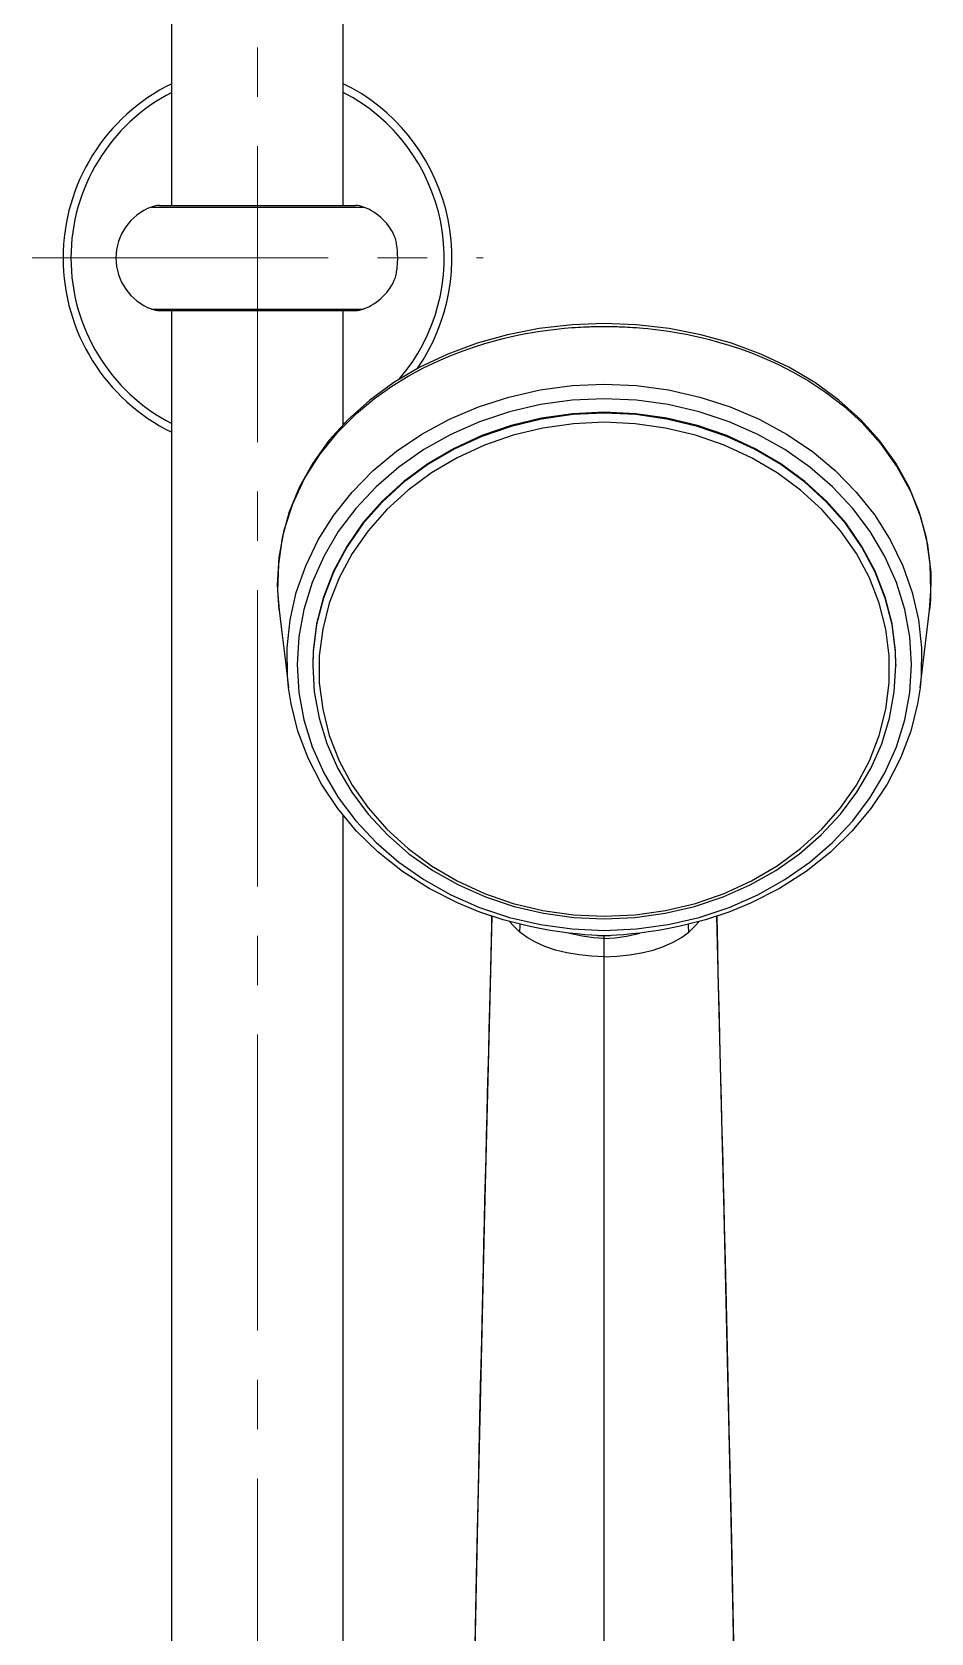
# Model space of a CAD drawing. Extents: x 0 to 3160, y 0 to 2315.
# Drawn here: x 1103.3 to 1218.9, y 893.1 to 1099.1 of the extents above; entities that cross this region are included whole.
import ezdxf

# ---------------------------------------------------------------- set-up
doc = ezdxf.new("R2010")
doc.units = 0
doc.header["$LTSCALE"] = 4
doc.header["$MEASUREMENT"] = 0
doc.linetypes.add('CENTER2', pattern=[28.575, 19.05, -3.175, 3.175, -3.175])
doc.layers.add('Cneter', color=1, linetype='CENTER2', lineweight=13)
doc.layers.add('DEF_LAYER_ASSEM_MEMBER', color=7, linetype='CONTINUOUS')
doc.layers.add('MEMBER', color=7, linetype='CONTINUOUS')

msp = doc.modelspace()

# ---------------------------------------------------------------- linework, layer by layer
at = {"layer": 'Cneter', "lineweight": 5, "ltscale": 0.5}
for p, q in [((1132.3, 531.96), (1132.3, 1352.14)), ((1103.3, 1070.03), (1161.3, 1070.03))]:
    msp.add_line(p, q, dxfattribs=at)
at = {"layer": 'DEF_LAYER_ASSEM_MEMBER', "color": 7, "linetype": 'Continuous'}
for p, q in [((1121.3, 1076.78), (1121.3, 1142.45)), ((1143.3, 1076.78), (1143.3, 1142.45)), ((1119.71, 1076.78), (1144.9, 1076.78)), ((1119.71, 1063.28), (1144.9, 1063.28)), ((1121.3, 856.31), (1121.3, 1063.28)), ((1143.3, 1048.55), (1143.3, 1063.28)), ((1143.3, 855.92), (1143.3, 998.34))]:
    msp.add_line(p, q, dxfattribs=at)
at = {"layer": 'DEF_LAYER_ASSEM_MEMBER', "color": 9, "linetype": 'Continuous'}
for p, q in [((1118.67, 1076.59), (1145.94, 1076.59)), ((1118.67, 1063.46), (1145.94, 1063.46))]:
    msp.add_line(p, q, dxfattribs=at)
at = {"layer": 'DEF_LAYER_ASSEM_MEMBER', "color": 7, "linetype": 'Continuous'}
for centre, radius, start, end in [((1132.3, 1070.03), 25, 116.1808, 243.8192), ((1132.3, 1070.03), 25, 325.2555, 63.8192), ((1121.1, 1070.03), 7, 110.3641, 249.6359), ((1119.71, 1073.78), 3, 90, 110.3641), ((1144.9, 1073.78), 3, 69.6359, 90), ((1143.5, 1070.03), 7, 20.9248, 69.6359), ((1143.5, 1070.03), 7, 290.3641, 339.0752), ((1119.71, 1066.28), 3, 249.6359, 270), ((1144.9, 1066.28), 3, 270, 290.3641)]:
    msp.add_arc(centre, radius, start, end, dxfattribs=at)
at = {"layer": 'DEF_LAYER_ASSEM_MEMBER', "color": 9, "linetype": 'Continuous'}
for start, end in [(117.3504, 242.6496), (319.4362, 62.6496), (297.3504, 297.9391)]:
    msp.add_arc((1132.3, 1070.03), 24, start, end, dxfattribs=at)
at = {"layer": 'DEF_LAYER_ASSEM_MEMBER', "color": 7, "linetype": 'Continuous', "start_tangent": (0.233784, 0.972289), "end_tangent": (-0.233785, 0.972288)}
msp.add_spline([(1150.04, 1067.53), (1150.19, 1068.26), (1150.33, 1070.03), (1150.19, 1071.79), (1150.04, 1072.53)], degree=3, dxfattribs=at)
at = {"layer": 'MEMBER', "color": 9, "linetype": 'Continuous'}
for p, q in [((1135.08, 1031.5), (1135.73, 1035)), ((1134.88, 1027.94), (1135.08, 1031.5)), ((1135.08, 1024.69), (1134.88, 1027.94)), ((1139.45, 1019.34), (1139.4, 1017.58)), ((1191.35, 985.33), (1191.45, 981.21)), ((1176.9, 859.01), (1176.9, 982.79))]:
    msp.add_line(p, q, dxfattribs=at)
at = {"layer": 'MEMBER', "color": 7, "linetype": 'Continuous'}
for p, q in [((1141.8, 1028.94), (1141.8, 1029.06)), ((1139.4, 1017.7), (1139.4, 1017.58)), ((1214.4, 1017.7), (1214.4, 1017.58))]:
    msp.add_line(p, q, dxfattribs=at)
for points in [[(1176.9, 1061.59), (1172.75, 1061.43), (1168.54, 1060.95), (1164.46, 1060.15), (1160.53, 1059.06), (1156.76, 1057.66), (1153.18, 1055.97), (1149.82, 1054), (1146.73, 1051.75), (1143.94, 1049.26), (1141.49, 1046.54), (1139.4, 1043.63), (1137.7, 1040.56), (1136.38, 1037.34), (1135.48, 1034.03), (1134.98, 1030.64), (1134.89, 1027.19), (1135.09, 1024.69)], [(1218.72, 1024.71), (1218.91, 1027.2), (1218.82, 1030.64), (1218.32, 1034.03), (1217.41, 1037.35), (1216.1, 1040.55), (1214.4, 1043.63), (1212.31, 1046.54), (1209.86, 1049.26), (1207.07, 1051.75), (1203.98, 1054), (1200.62, 1055.97), (1197.04, 1057.66), (1193.27, 1059.06), (1189.33, 1060.15), (1185.25, 1060.95), (1181.04, 1061.43), (1176.9, 1061.59)], [(1136.29, 1014.71), (1136.14, 1016.26), (1136.1, 1019.87), (1136.49, 1023.46), (1137.29, 1026.98), (1138.51, 1030.42), (1140.12, 1033.75), (1142.12, 1036.92), (1144.49, 1039.9), (1147.19, 1042.66), (1150.19, 1045.15), (1153.45, 1047.36), (1156.97, 1049.27), (1160.7, 1050.87), (1164.62, 1052.14), (1168.65, 1053.05), (1172.77, 1053.6), (1176.9, 1053.78)], [(1176.9, 1053.78), (1181.03, 1053.6), (1185.14, 1053.05), (1189.18, 1052.14), (1193.09, 1050.88), (1196.83, 1049.27), (1200.34, 1047.36), (1203.61, 1045.15), (1206.61, 1042.66), (1209.31, 1039.91), (1211.68, 1036.92), (1213.68, 1033.75), (1215.29, 1030.42), (1216.5, 1026.98), (1217.31, 1023.46), (1217.69, 1019.87), (1217.66, 1016.26), (1217.51, 1014.71)], [(1176.9, 1051.91), (1172.77, 1051.72), (1168.69, 1051.16), (1164.69, 1050.24), (1160.83, 1048.95), (1157.15, 1047.33), (1153.68, 1045.38), (1150.47, 1043.12), (1147.54, 1040.59), (1144.94, 1037.81), (1142.69, 1034.81), (1140.81, 1031.62), (1139.33, 1028.27), (1138.26, 1024.81), (1137.62, 1021.28), (1137.4, 1017.7), (1137.62, 1014.13), (1138.26, 1010.59), (1139.33, 1007.13), (1140.81, 1003.79), (1142.69, 1000.6), (1144.94, 997.6), (1147.54, 994.81), (1150.47, 992.28), (1153.68, 990.03), (1157.15, 988.08), (1160.83, 986.45), (1164.69, 985.17), (1168.69, 984.24), (1172.77, 983.68), (1176.9, 983.49)], [(1176.9, 983.49), (1181.03, 983.68), (1185.11, 984.24), (1189.1, 985.17), (1192.96, 986.45), (1196.65, 988.08), (1200.12, 990.03), (1203.33, 992.28), (1206.25, 994.81), (1208.85, 997.6), (1211.11, 1000.6), (1212.98, 1003.79), (1214.47, 1007.13), (1215.54, 1010.59), (1216.18, 1014.13), (1216.4, 1017.7), (1216.18, 1021.28), (1215.54, 1024.81), (1214.47, 1028.27), (1212.98, 1031.62), (1211.11, 1034.81), (1208.85, 1037.81), (1206.25, 1040.59), (1203.33, 1043.12), (1200.12, 1045.38), (1196.65, 1047.33), (1192.96, 1048.95), (1189.1, 1050.24), (1185.11, 1051.16), (1181.03, 1051.72), (1176.9, 1051.91)], [(1176.9, 1050.18), (1172.84, 1049.99), (1168.84, 1049.42), (1164.92, 1048.48), (1161.15, 1047.18), (1157.57, 1045.53), (1154.2, 1043.56), (1151.11, 1041.28), (1148.32, 1038.73), (1145.86, 1035.93), (1143.77, 1032.91), (1142.06, 1029.72), (1140.77, 1026.39), (1139.89, 1022.96), (1139.45, 1019.46), (1139.4, 1017.7)], [(1214.4, 1017.7), (1214.34, 1019.46), (1213.9, 1022.96), (1213.03, 1026.39), (1211.74, 1029.72), (1210.03, 1032.91), (1207.94, 1035.93), (1205.48, 1038.73), (1202.69, 1041.28), (1199.59, 1043.56), (1196.23, 1045.53), (1192.64, 1047.18), (1188.87, 1048.48), (1184.96, 1049.42), (1180.95, 1049.99), (1176.9, 1050.18)], [(1135.08, 1024.69), (1135.47, 1021.5), (1135.89, 1018.05), (1136.29, 1014.71)], [(1217.51, 1014.71), (1218.33, 1021.5), (1218.72, 1024.71)], [(1139.4, 1017.58), (1139.6, 1014.18), (1140.21, 1010.82), (1141.23, 1007.53), (1142.63, 1004.34), (1144.41, 1001.3), (1146.54, 998.44), (1149.01, 995.78), (1151.78, 993.36), (1154.84, 991.21), (1158.13, 989.35), (1161.63, 987.8), (1165.3, 986.57), (1169.09, 985.69), (1172.98, 985.15), (1176.9, 984.97)], [(1176.9, 984.97), (1180.82, 985.15), (1184.71, 985.69), (1188.5, 986.57), (1192.17, 987.8), (1195.67, 989.35), (1198.96, 991.21), (1202.01, 993.36), (1204.79, 995.78), (1207.26, 998.44), (1209.39, 1001.3), (1211.17, 1004.34), (1212.57, 1007.52), (1213.58, 1010.82), (1214.19, 1014.18), (1214.4, 1017.58)], [(1158.11, 986.98), (1154.39, 988.87), (1150.95, 991.07), (1147.83, 993.54), (1145.05, 996.25), (1142.61, 999.18), (1140.51, 1002.33), (1138.8, 1005.67), (1137.49, 1009.12), (1136.61, 1012.66), (1136.29, 1014.71)], [(1217.51, 1014.71), (1217.19, 1012.66), (1216.31, 1009.13), (1215, 1005.67), (1213.29, 1002.33), (1211.19, 999.18), (1208.75, 996.25), (1205.97, 993.54), (1202.84, 991.07), (1199.41, 988.87), (1195.69, 986.98)], [(1167.14, 984.02), (1163.88, 984.85), (1160.9, 985.84), (1158.11, 986.98)], [(1195.69, 986.98), (1192.9, 985.84), (1189.92, 984.85), (1186.66, 984.02)], [(1162.42, 985.34), (1162.17, 974.71), (1161.83, 960.86), (1161.49, 947.22), (1161.18, 933.83), (1160.88, 920.66), (1160.6, 907.72), (1160.33, 895.04), (1160.09, 882.66), (1159.87, 870.58), (1159.67, 859.01)], [(1194.13, 859.01), (1193.93, 870.59), (1193.7, 882.67), (1193.46, 895.06), (1193.2, 907.73), (1192.92, 920.67), (1192.62, 933.84), (1192.3, 947.23), (1191.97, 960.87), (1191.63, 974.73), (1191.38, 985.34)], [(1175.97, 982.82), (1175.29, 982.86), (1174.38, 982.93), (1173.4, 983.03), (1172.34, 983.15), (1171.19, 983.3), (1169.95, 983.49), (1168.6, 983.72), (1167.14, 984.02)], [(1186.66, 984.02), (1185.2, 983.72), (1183.85, 983.49), (1182.6, 983.3), (1181.46, 983.15), (1180.4, 983.03), (1179.42, 982.93), (1178.51, 982.86), (1177.82, 982.82)], [(1176.9, 982.79), (1176.13, 982.81), (1175.97, 982.82)], [(1177.82, 982.82), (1177.67, 982.81), (1176.9, 982.79)]]:
    msp.add_lwpolyline(points, dxfattribs=at)
at = {"layer": 'MEMBER', "color": 9, "linetype": 'Continuous'}
for points in [[(1135.73, 1035), (1136.83, 1038.39), (1138.36, 1041.66), (1140.31, 1044.76), (1142.61, 1047.6), (1145.01, 1050), (1147.35, 1051.95), (1149.57, 1053.53), (1151.68, 1054.83), (1153.65, 1055.9), (1155.48, 1056.77), (1157.17, 1057.5), (1158.73, 1058.1), (1160.19, 1058.6), (1161.53, 1059.02), (1162.76, 1059.37), (1163.9, 1059.67), (1164.96, 1059.91), (1165.93, 1060.12), (1166.82, 1060.3), (1167.62, 1060.44), (1168.34, 1060.56), (1169, 1060.66), (1169.69, 1060.75), (1170.4, 1060.84), (1171.1, 1060.92), (1171.72, 1060.98), (1172.26, 1061.03), (1172.74, 1061.07), (1173.16, 1061.1), (1173.54, 1061.12), (1173.89, 1061.14), (1174.21, 1061.16), (1174.5, 1061.17), (1174.75, 1061.18), (1174.98, 1061.19), (1175.2, 1061.2), (1175.41, 1061.2), (1175.63, 1061.21), (1175.85, 1061.21), (1176.06, 1061.22), (1176.26, 1061.22), (1176.44, 1061.22), (1176.61, 1061.22), (1176.76, 1061.22), (1176.9, 1061.22)], [(1176.9, 1061.22), (1177.04, 1061.22), (1177.18, 1061.22), (1177.34, 1061.22), (1177.52, 1061.22), (1177.71, 1061.22), (1177.93, 1061.21), (1178.15, 1061.21), (1178.37, 1061.2), (1178.58, 1061.2), (1178.79, 1061.19), (1179.02, 1061.18), (1179.27, 1061.17), (1179.56, 1061.16), (1179.87, 1061.14), (1180.21, 1061.12), (1180.58, 1061.1), (1180.98, 1061.07), (1181.43, 1061.04), (1181.94, 1060.99), (1182.51, 1060.94), (1183.16, 1060.87), (1183.84, 1060.79), (1184.52, 1060.7), (1185.18, 1060.6), (1185.87, 1060.49), (1186.62, 1060.36), (1187.45, 1060.21), (1188.35, 1060.02), (1189.34, 1059.8), (1190.42, 1059.53), (1191.6, 1059.21), (1192.9, 1058.83), (1194.3, 1058.37), (1195.82, 1057.81), (1197.45, 1057.15), (1199.21, 1056.36), (1201.12, 1055.38), (1203.18, 1054.2), (1205.35, 1052.76), (1207.65, 1050.99), (1210.04, 1048.8), (1212.43, 1046.15), (1214.57, 1043.13), (1216.31, 1039.92), (1217.62, 1036.57), (1218.48, 1033.1), (1218.88, 1029.55), (1218.84, 1025.98), (1218.72, 1024.71)], [(1176.9, 1050.06), (1172.84, 1049.87), (1168.84, 1049.3), (1164.92, 1048.36), (1161.15, 1047.06), (1157.57, 1045.41), (1154.2, 1043.44), (1151.11, 1041.16), (1148.32, 1038.61), (1145.86, 1035.81), (1143.77, 1032.8), (1142.06, 1029.6), (1140.77, 1026.27), (1139.89, 1022.84), (1139.45, 1019.34)], [(1176.9, 1048.88), (1172.93, 1048.69), (1169.01, 1048.14), (1165.18, 1047.22), (1161.49, 1045.94), (1157.98, 1044.33), (1154.69, 1042.4), (1151.66, 1040.17), (1148.92, 1037.67), (1146.52, 1034.93), (1144.47, 1031.98), (1142.8, 1028.86), (1141.53, 1025.6), (1140.68, 1022.24), (1140.25, 1018.81), (1140.25, 1015.37), (1140.68, 1011.95), (1141.53, 1008.59), (1142.8, 1005.33), (1144.47, 1002.2), (1146.52, 999.26), (1148.92, 996.52), (1151.66, 994.02), (1154.69, 991.79), (1157.98, 989.86), (1161.49, 988.25), (1165.18, 986.97), (1169.01, 986.05), (1172.93, 985.49), (1176.9, 985.31)], [(1214.4, 1017.58), (1214.34, 1019.34), (1213.9, 1022.84), (1213.03, 1026.27), (1211.74, 1029.6), (1210.03, 1032.8), (1207.94, 1035.81), (1205.48, 1038.61), (1202.69, 1041.16), (1199.59, 1043.44), (1196.23, 1045.41), (1192.64, 1047.06), (1188.87, 1048.36), (1184.96, 1049.3), (1180.95, 1049.87), (1176.9, 1050.06)], [(1176.9, 985.31), (1180.87, 985.49), (1184.79, 986.05), (1188.62, 986.97), (1192.31, 988.25), (1195.82, 989.86), (1199.11, 991.79), (1202.14, 994.02), (1204.87, 996.52), (1207.28, 999.26), (1209.33, 1002.2), (1211, 1005.33), (1212.26, 1008.59), (1213.12, 1011.95), (1213.55, 1015.37), (1213.55, 1018.81), (1213.12, 1022.24), (1212.26, 1025.6), (1211, 1028.86), (1209.33, 1031.98), (1207.28, 1034.93), (1204.87, 1037.67), (1202.14, 1040.17), (1199.11, 1042.4), (1195.82, 1044.33), (1192.31, 1045.94), (1188.62, 1047.22), (1184.79, 1048.14), (1180.87, 1048.69), (1176.9, 1048.88)], [(1160.19, 886.54), (1160.33, 893.84), (1160.46, 900.41), (1160.59, 906.33), (1160.7, 911.65), (1160.8, 916.43), (1160.9, 920.79), (1160.99, 924.9), (1161.09, 929), (1161.18, 933.05), (1161.27, 936.85), (1161.35, 940.25), (1161.42, 943.25), (1161.49, 946.03), (1161.55, 948.79), (1161.62, 951.56), (1161.69, 954.32), (1161.76, 957.05), (1161.82, 959.79), (1161.89, 962.53), (1161.96, 965.27), (1162.03, 967.99), (1162.1, 970.72), (1162.17, 973.64), (1162.25, 976.87), (1162.33, 980.4), (1162.42, 984.27), (1162.44, 985.33)], [(1164.69, 984.65), (1165.22, 984.06), (1166.05, 983.26)], [(1166.05, 983.26), (1166.08, 984.12), (1166.09, 984.29)], [(1176.9, 980.11), (1175.26, 980.17), (1173.65, 980.33), (1172.1, 980.59), (1170.62, 980.96), (1169.26, 981.42), (1168.03, 981.96), (1166.98, 982.56), (1166.05, 983.26)], [(1176.9, 982.46), (1175.51, 982.53), (1174.04, 982.74), (1172.45, 983.11), (1172.34, 983.15)], [(1176.9, 980.11), (1178.54, 980.17), (1180.15, 980.33), (1181.7, 980.59), (1183.17, 980.96), (1184.53, 981.42), (1185.76, 981.96), (1186.82, 982.56), (1187.75, 983.26)], [(1176.9, 982.46), (1178.29, 982.53), (1179.75, 982.74), (1181.35, 983.11), (1181.46, 983.15)], [(1187.75, 983.26), (1187.72, 984.12), (1187.71, 984.29)], [(1189.1, 984.65), (1188.58, 984.06), (1187.75, 983.26)], [(1191.45, 981.21), (1191.52, 978), (1191.6, 975.05), (1191.66, 972.32), (1191.73, 969.68), (1191.86, 964.33)], [(1191.86, 964.33), (1191.93, 961.64), (1191.99, 958.97), (1192.06, 956.31), (1192.13, 953.62), (1192.19, 950.94), (1192.26, 948.26), (1192.32, 945.51), (1192.39, 942.51), (1192.47, 939.14), (1192.56, 935.47), (1192.65, 931.63), (1192.74, 927.73), (1192.83, 923.69), (1192.93, 919.32), (1193.04, 914.45), (1193.16, 908.98), (1193.28, 902.82), (1193.42, 895.92), (1193.58, 888.13), (1193.74, 879.27), (1193.93, 869.28), (1194.1, 859.01)]]:
    msp.add_lwpolyline(points, dxfattribs=at)

doc.saveas('drawing.dxf')
